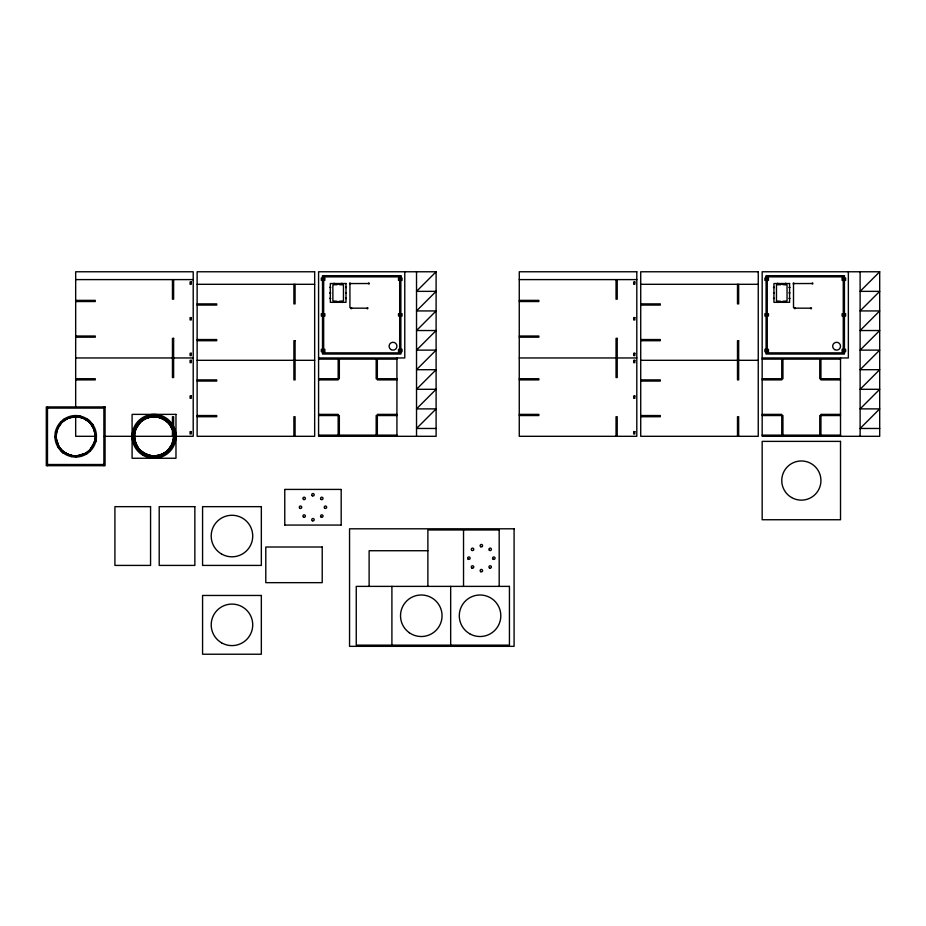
<?xml version="1.0" encoding="UTF-8"?>
<svg xmlns="http://www.w3.org/2000/svg" width="926" height="926" viewBox="0 0 926 926"><rect width="100%" height="100%" fill="white"/><g stroke="black" fill="none" stroke-linecap="round" stroke-linejoin="round"><path stroke-width="1.39" d="M56.092 436.308L57.551 428.888L61.718 422.569M167.328 450.696L171.495 445.186L173.486 438.681A146.702 53.581 3.8 0 0 173.625 436.586L174.806 436.239L174.771 437.419A140.613 53.997 6.3 0 1 174.528 439.63M173.625 436.586L172.676 430.266L169.458 424.235A146.702 53.581 -41.2 0 0 168.081 422.661L168.671 421.573L164.596 418.425L156.181 415.658A140.694 54.021 -87.3 0 0 154.04 415.543L154.318 416.723A146.702 53.581 -86.3 0 1 156.413 416.862L162.918 418.853L168.428 423.02A146.678 53.569 -39.8 0 1 169.713 424.583L170.882 424.166A140.613 53.997 -38.7 0 0 169.481 422.43L168.717 421.631L173.301 428.553L174.806 436.308A140.694 54.032 2.7 0 1 174.69 438.461L173.428 443.728L170.847 448.497A140.625 53.997 39.2 0 1 169.446 450.233L166.182 453.15L165.777 451.992A146.655 53.569 50.2 0 0 167.328 450.707M95.262 436.887L95.262 435.787M173.625 436.308A19.585 19.585 0 0 1 144.248 453.277A19.585 19.585 0 0 1 144.248 419.351A19.585 19.585 0 0 1 173.625 436.308L173.613 437.084A146.655 53.558 5.2 0 1 173.417 439.098L173.301 439.827M95.262 436.748L96.443 436.308A20.766 20.766 0 0 1 65.306 454.296A20.766 20.766 0 0 1 65.306 418.332A20.766 20.766 0 0 1 96.443 436.308M350.503 283.564C349.692 281.388 348.778 285.254 350.503 283.564L368.34 283.518C370.134 285.301 368.965 281.319 368.351 283.645M351.88 308.242L351.209 308.786L350.711 308.161L366.962 308.196C368.826 306.575 367.553 310.21 366.962 308.242M794.091 283.564C793.374 281.388 792.309 285.231 794.091 283.564L811.928 283.518C813.688 285.301 812.669 281.307 811.94 283.645M795.469 308.242L794.844 308.786L794.3 308.161L810.551 308.196C812.403 306.564 811.164 310.21 810.551 308.242M56.116 435.405L54.923 436.875M94.846 440.371L95.181 438.172M95.17 438.322L95.089 438.947M172.502 442.86L172.768 442.049A146.748 53.592 13.8 0 0 173.278 440.012L174.354 440.591A140.602 53.986 14.8 0 1 173.775 442.744C171.183 451.124 162.802 457.201 154.04 457.074L153.762 455.893A146.748 53.592 -86.3 0 1 151.667 455.754L145.127 453.752L139.652 449.596A146.667 53.569 -39.8 0 1 138.356 448.045L137.198 448.45L139.409 451.043L139.988 449.967A146.713 53.592 -41.3 0 1 138.611 448.381L135.404 442.35L134.467 435.533A146.655 53.558 5.2 0 1 134.652 433.518L134.768 432.789M96.084 440.151L94.903 440.093M55.386 431.944C57.632 432.384 57.771 425.682 60.572 423.842M95.876 441.135L95.621 442.096M94.707 440.996L94.244 442.559L94.672 441.1M134.652 433.518L133.541 432.986A140.613 53.997 6.3 0 0 133.298 435.197C132.383 439.132 134.791 424.93 137.222 424.12A140.625 53.997 39.2 0 1 138.622 422.395L139.733 422.927A146.621 53.558 40.2 0 0 138.391 424.536L135.867 428.981L134.594 433.935A146.69 53.581 3.8 0 0 134.455 436.03L133.275 436.389L133.425 438.82L135.532 445.719A140.717 54.032 -30.2 0 0 136.631 447.652L137.777 447.235A146.574 53.534 -31.2 0 1 136.735 445.487L134.64 439.051A146.621 53.558 -4.8 0 1 134.455 436.956L133.298 437.361A140.602 53.986 -5.8 0 0 133.541 439.584C134.652 447.131 140.324 453.752 147.604 456.055A140.717 54.032 -75.2 0 0 149.746 456.634L150.336 455.546A146.632 53.558 -76.2 0 1 148.299 455.036L142.257 451.957A146.609 53.546 -49.8 0 1 140.648 450.615L140.115 451.714A140.613 53.997 -50.8 0 0 141.852 453.115L146.621 455.708L151.887 456.958A140.694 54.021 -87.3 0 0 154.04 457.074L152.929 457.039A140.602 53.997 -83.7 0 1 150.718 456.807L151.251 455.696L150.521 455.58M135.578 429.757L135.312 430.567A146.69 53.581 13.8 0 0 134.802 432.604L133.714 432.025A140.613 53.997 14.8 0 1 134.305 429.872L138.263 422.812L141.898 419.466L142.303 420.624M135.879 428.958L140.74 421.92A146.655 53.569 50.2 0 1 142.303 420.635M172.19 443.658L169.666 448.115A146.621 53.558 40.2 0 1 168.347 449.7L169.446 450.233M79.011 415.809L78.004 416.862L84.185 418.656L89.428 422.349M89.602 420.902C87.727 422.395 83.745 417.105 80.226 417.256M156.83 416.92L157.362 415.809A140.613 53.997 -83.7 0 0 155.14 415.577L149.746 415.994L144.63 417.8A140.613 53.997 59.8 0 0 142.697 418.911L143.055 420.091A146.621 53.558 58.8 0 1 144.85 419.015L149.618 417.232L154.816 416.735A146.655 53.569 -84.8 0 1 156.83 416.931L157.559 417.036M158.323 415.994A140.613 53.997 -75.2 0 1 160.476 416.573L166.229 419.501A140.613 53.997 -50.8 0 1 167.953 420.902L167.421 422.013A146.609 53.546 -49.8 0 0 165.812 420.659L159.781 417.58A146.736 53.592 -76.2 0 0 157.744 417.07L158.554 416.04M61.058 451.043C62.98 450.58 59.403 447.709 61.104 449.399M80.053 416.005L79.381 417.07L80.076 417.221M71.395 456.622L71.985 455.546L75.677 455.893M90.308 421.573L89.729 422.661L93.711 428.645L95.262 435.579L96.42 435.255M90.783 448.786L94.209 442.663L90.019 449.666L90.655 448.948M60.78 423.599L61.324 422.985M436.111 271.769L436.111 436.308L318.579 436.308L318.579 271.769L436.111 271.769L416.526 291.354L436.111 291.354L416.526 310.939L436.111 310.939L416.526 330.536L436.111 330.536L416.526 350.121L436.111 350.121L416.526 369.705L436.111 369.705L416.526 389.302L436.111 389.302L416.526 408.887L436.111 408.887L416.526 428.472L436.111 428.472M879.7 271.769L879.7 436.308L762.167 436.308L762.167 271.769L879.7 271.769L860.115 291.354L879.7 291.354L860.115 310.939L879.7 310.939L860.115 330.536L879.7 330.536L860.115 350.121L879.7 350.121L860.115 369.705L879.7 369.705L860.115 389.302L879.7 389.302L860.115 408.887L879.7 408.887L860.115 428.472L879.7 428.472M61.834 422.464L68.119 418.239L75.527 416.723M89.533 450.163L90.412 450.939M138.622 422.395L140.185 420.844A140.602 53.997 51.2 0 1 141.898 419.466M62.25 422.048L60.942 421.677M88.884 450.788L88.005 451.541L88.479 451.147M63.57 420.913L63.535 419.466M87.333 452.062L84.961 453.566L85.91 453.011M164.967 452.571L165.372 453.705A140.717 54.032 59.8 0 1 163.439 454.816L157.304 456.819A140.602 53.997 84.2 0 1 155.093 457.05M64.345 418.911L64.704 420.091L65.271 419.721M86.951 453.752L86.662 452.525L86.141 452.872M65.457 419.605L70.052 417.545L75.099 416.735M92.531 424.166L90.91 423.992M171.472 425.034L170.257 425.323A146.632 53.558 -31.2 0 1 171.333 427.129L172.375 429.433M151.32 416.908L146.401 418.274L141.967 420.879A146.736 53.592 48.8 0 0 140.382 422.268C138.136 419.86 148.021 416.087 150.764 415.809A140.602 53.997 84.2 0 1 152.987 415.566L153.392 416.735A146.621 53.558 85.2 0 0 151.297 416.92M77.182 455.835L84.868 453.613L76.951 455.858M76.407 455.881L75.839 455.893M75.122 415.554L75.955 416.723L77.946 416.85M76.21 457.062L75.099 455.893M322.503 276.862L400.854 276.862M766.091 276.862L844.443 276.862M322.503 278.031L321.322 278.031L321.322 280.381L322.503 280.381M323.672 278.031L324.852 278.031L324.852 280.381L323.672 280.381M399.673 278.031L398.504 278.031L398.504 280.381L399.673 280.381M400.854 278.031L402.023 278.031L402.023 280.381L400.854 280.381M766.091 278.031L764.911 278.031L764.911 280.381L766.091 280.381M767.26 278.031L768.441 278.031L768.441 280.381L767.26 280.381M843.262 278.031L842.093 278.031L842.093 280.381L843.262 280.381M844.443 278.031L845.612 278.031L845.612 280.381L844.443 280.381M75.677 279.606L193.21 279.606M519.266 279.606L636.799 279.606M197.134 284.305L314.666 284.305M640.723 284.305L758.255 284.305M75.677 300.371L95.274 300.371L95.274 301.54L75.677 301.54M519.266 300.371L538.863 300.371L538.863 301.54L519.266 301.54M197.134 303.89L216.719 303.89L216.719 305.071L197.134 305.071M640.723 303.89L660.307 303.89L660.307 305.071L640.723 305.071M351.29 307.617L349.924 307.617L349.924 284.108M794.878 307.617L793.513 307.617L793.513 284.108M322.503 313.683L321.322 313.683L321.322 316.032L322.503 316.032M323.672 313.683L324.852 313.683L324.852 316.032L323.672 316.032M399.673 313.683L398.504 313.683L398.504 316.032L399.673 316.032M400.854 313.683L402.023 313.683L402.023 316.032L400.854 316.032M766.091 313.683L764.911 313.683L764.911 316.032L766.091 316.032M767.26 313.683L768.441 313.683L768.441 316.032L767.26 316.032M843.262 313.683L842.093 313.683L842.093 316.032L843.262 316.032M844.443 313.683L845.612 313.683L845.612 316.032L844.443 316.032M75.677 336.022L95.274 336.022L95.274 337.191L75.677 337.191M519.266 336.022L538.863 336.022L538.863 337.191L519.266 337.191M197.134 339.541L216.719 339.541L216.719 340.722L197.134 340.722M640.723 339.541L660.307 339.541L660.307 340.722L640.723 340.722M322.503 349.334L321.322 349.334L321.322 351.683L322.503 351.683M323.672 349.334L324.852 349.334L324.852 351.683L323.672 351.683M399.673 349.334L398.504 349.334L398.504 351.683L399.673 351.683M400.854 349.334L402.023 349.334L402.023 351.683L400.854 351.683M766.091 349.334L764.911 349.334L764.911 351.683L766.091 351.683M767.26 349.334L768.441 349.334L768.441 351.683L767.26 351.683M843.262 349.334L842.093 349.334L842.093 351.683L843.262 351.683M844.443 349.334L845.612 349.334L845.612 351.683L844.443 351.683M322.503 352.864L400.854 352.864M766.091 352.864L844.443 352.864M75.677 357.957L193.21 357.957M318.579 357.957L404.766 357.957L404.766 271.769M519.266 357.957L636.799 357.957M762.167 357.957L848.355 357.957L848.355 271.769M318.579 359.126L396.93 359.126M762.167 359.126L840.519 359.126M197.134 360.307L314.666 360.307M640.723 360.307L758.255 360.307M75.677 378.722L95.274 378.722L95.274 379.891L75.677 379.891M318.579 378.722L339.344 378.722L339.344 359.126M396.93 378.722L376.176 378.722L376.176 359.126M519.266 378.722L538.863 378.722L538.863 379.891L519.266 379.891M762.167 378.722L782.933 378.722L782.933 359.126M840.519 378.722L819.765 378.722L819.765 359.126M197.134 379.891L216.719 379.891L216.719 381.072L197.134 381.072M318.579 379.891L338.164 379.891L338.164 359.126M396.93 379.891L377.345 379.891L377.345 359.126M640.723 379.891L660.307 379.891L660.307 381.072L640.723 381.072M762.167 379.891L781.752 379.891L781.752 359.126M840.519 379.891L820.934 379.891L820.934 359.126M47.481 408.1L103.886 408.1M318.579 414.373L338.164 414.373L338.164 435.139M396.93 414.373L377.345 414.373L377.345 435.139M519.266 414.373L538.863 414.373L538.863 415.543L519.266 415.543M762.167 414.373L781.752 414.373L781.752 435.139M840.519 414.373L820.934 414.373L820.934 435.139M197.134 415.543L216.719 415.543L216.719 416.723L197.134 416.723M318.579 415.543L339.344 415.543L339.344 435.139M396.93 415.543L376.176 415.543L376.176 435.139M640.723 415.543L660.307 415.543L660.307 416.723L640.723 416.723M762.167 415.543L782.933 415.543L782.933 435.139M840.519 415.543L819.765 415.543L819.765 435.139M318.579 435.139L396.93 435.139M762.167 435.139L840.519 435.139M95.748 436.308L75.677 436.308L75.677 416.098M104.349 436.308L193.21 436.308L193.21 271.769L75.677 271.769L75.677 407.44M47.481 464.516L103.886 464.516M284.768 489.414L341.185 489.414M284.768 525.065L341.185 525.065M499.033 529.961L427.881 529.961L427.881 586.378M427.881 550.727L369.115 550.727L369.115 586.378M75.677 416.723L76.268 416.735M74.937 455.881L74.427 455.858M76.464 416.735L77.055 416.769M77.136 416.781L77.842 416.839M74.23 455.847L73.524 455.777M95.077 439.098L96.177 439.63M87.484 419.223L89.336 420.67M62.528 452.374L63.419 453.069L62.436 452.305M62.933 451.182L67.158 453.948L71.985 455.546L67.158 453.948L62.806 451.066M61.66 451.622L61.938 450.267M167.953 420.902L170.882 424.166M140.115 451.714L138.564 450.163A140.613 53.997 -38.7 0 1 137.198 448.45M89.533 422.464L90.47 423.46M61.764 450.094L61.162 449.457M60.063 448.126C60.549 449.353 58.998 445.093 58.245 447.582M93.121 425.046L91.906 425.323L92.392 426.076M92.496 426.261L94.915 432.616M172.664 430.243L173.428 433.565A146.621 53.558 -4.8 0 1 173.613 435.66M94.961 432.836L95.112 433.785M56.255 438.843L58.743 446.147L56.173 438.125L56.243 438.727M95.123 433.912L95.239 435.197M56.139 437.581L56.092 436.574M174.794 435.741L174.806 436.308A20.766 20.766 0 0 1 143.657 454.296A20.766 20.766 0 0 1 143.657 418.332A20.766 20.766 0 0 1 174.806 436.308M860.115 271.769L860.115 436.308M843.262 276.862L843.262 352.864M840.519 357.957L840.519 436.308M767.26 276.862L767.26 352.864M738.659 284.305L738.659 303.89L737.49 303.89L737.49 284.305M738.659 436.308L738.659 416.723L737.49 416.723L737.49 436.308M617.214 279.606L617.214 299.191L616.045 299.191L616.045 279.606M617.214 436.308L617.214 416.723L616.045 416.723L616.045 436.308M499.183 529.961L499.183 586.378M463.532 529.961L463.532 586.378M450.673 586.378L450.673 645.144M416.526 271.769L416.526 436.308M399.673 276.862L399.673 352.864M396.93 357.957L396.93 436.308M391.906 586.378L391.906 645.144M341.185 489.565L341.185 524.926M323.672 276.862L323.672 352.864M295.07 284.305L295.07 303.89L293.901 303.89L293.901 284.305M295.07 436.308L295.07 416.723L293.901 416.723L293.901 436.308M284.768 489.565L284.768 524.926M173.625 279.606L173.625 299.191L172.444 299.191L172.444 279.606M173.625 433.507L173.625 416.723L172.444 416.723L172.444 436.308M103.886 406.931L103.886 465.697M47.481 406.931L47.481 465.697M174.771 435.255A140.602 53.986 -5.8 0 0 174.539 433.044L172.606 427.025A140.602 53.986 -30.2 0 0 171.437 424.976M166.182 453.15A140.602 53.986 51.2 0 0 167.919 451.761L168.717 450.997L167.687 450.36A146.702 53.581 48.7 0 1 166.113 451.738L161.703 454.33L156.772 455.708A146.621 53.558 85.2 0 1 154.688 455.893M165.025 452.536A146.736 53.592 58.8 0 1 163.219 453.613L158.427 455.395L153.265 455.881A146.655 53.569 -84.8 0 1 151.251 455.685M329.945 287.407L330.721 287.488L329.945 287.384M329.945 292.894L330.721 292.975L329.945 292.871M329.945 298.38L330.721 298.461L329.945 298.346M333.858 283.495L334.633 283.576L333.858 283.46M333.858 302.293L334.645 302.351L333.858 302.27M341.694 283.495L342.47 283.576L341.706 283.437M341.694 302.293L342.47 302.385L341.706 302.246M345.618 287.407L346.393 287.488L345.618 287.349M345.618 292.894L346.393 292.975L345.618 292.836M345.618 298.38L346.393 298.461L345.618 298.346M773.534 287.407L774.31 287.488L773.534 287.349M773.534 292.894L774.31 292.975L773.534 292.836M773.534 298.38L774.31 298.438L773.534 298.346M777.446 283.495L778.222 283.576L777.458 283.437M777.446 302.293L778.222 302.385L777.458 302.246M785.283 283.495L786.07 283.553L785.283 283.46M785.283 302.293L786.07 302.351L785.283 302.27M789.207 287.407L789.982 287.488L789.207 287.349M789.207 292.894L789.982 292.975L789.207 292.836M789.207 298.38L789.982 298.438L789.207 298.346M337.029 284.595L332.874 284.895L332.874 300.95L337.029 301.251A1.181 1.181 0 0 0 339.31 301.251L343.453 300.95L343.453 284.895L339.321 284.652A1.181 1.181 0 0 0 337.029 284.595L337.018 284.629M780.618 284.595L776.474 284.895L776.474 300.95L780.618 301.251A1.181 1.181 0 0 0 782.898 301.251L787.042 300.95L787.042 284.895L782.91 284.652A1.181 1.181 0 0 0 780.618 284.595L780.606 284.629M314.666 271.769L197.134 271.769L197.134 436.308L314.666 436.308L314.666 271.769M636.799 271.769L519.266 271.769L519.266 436.308L636.799 436.308L636.799 271.769M758.255 271.769L640.723 271.769L640.723 436.308L758.255 436.308L758.255 271.769M400.854 275.682L322.503 275.682L322.503 354.033L400.854 354.033L400.854 275.682M844.443 275.682L766.091 275.682L766.091 354.033L844.443 354.033L844.443 275.682M191.254 281.955L190.085 281.955L190.085 284.305L191.254 284.305L191.254 281.955M634.842 281.955L633.673 281.955L633.673 284.305L634.842 284.305L634.842 281.955M346 283.518L330.327 283.518L330.327 302.327L346 302.327L346 283.518M789.589 283.518L773.928 283.518L773.928 302.327L789.589 302.327L789.589 283.518M191.254 317.606L190.085 317.606L190.085 319.956L191.254 319.956L191.254 317.606M634.842 317.606L633.673 317.606L633.673 319.956L634.842 319.956L634.842 317.606M173.625 338.372L172.444 338.372L172.444 377.542L173.625 377.542L173.625 338.372M617.214 338.372L616.045 338.372L616.045 377.542L617.214 377.542L617.214 338.372M295.07 340.722L293.901 340.722L293.901 379.891L295.07 379.891L295.07 340.722M738.659 340.722L737.49 340.722L737.49 379.891L738.659 379.891L738.659 340.722M191.254 353.257L190.085 353.257L190.085 355.607L191.254 355.607L191.254 353.257M634.842 353.257L633.673 353.257L633.673 355.607L634.842 355.607L634.842 353.257M191.254 360.307L190.085 360.307L190.085 362.656L191.254 362.656L191.254 360.307M634.842 360.307L633.673 360.307L633.673 362.656L634.842 362.656L634.842 360.307M191.254 395.958L190.085 395.958L190.085 398.307L191.254 398.307L191.254 395.958M634.842 395.958L633.673 395.958L633.673 398.307L634.842 398.307L634.842 395.958M105.066 406.931L46.3 406.931L46.3 465.697L105.066 465.697L105.066 406.931M175.975 414.373L132.094 414.373L132.094 458.254L175.975 458.254L175.975 414.373M191.254 431.609L190.085 431.609L190.085 433.958L191.254 433.958L191.254 431.609M634.842 431.609L633.673 431.609L633.673 433.958L634.842 433.958L634.842 431.609M840.519 441.378L762.167 441.378L762.167 519.741L840.519 519.741L840.519 441.378M150.568 506.661L114.917 506.661L114.917 565.416L150.568 565.416L150.568 506.661M194.854 506.661L159.203 506.661L159.203 565.416L194.854 565.416L194.854 506.661M261.34 506.661L202.574 506.661L202.574 565.416L261.34 565.416L261.34 506.661M514.092 528.804L349.553 528.804L349.553 646.336L514.092 646.336L514.092 528.804M322.213 547.011L265.797 547.011L265.797 582.662L322.213 582.662L322.213 547.011M509.439 586.378L356.255 586.378L356.255 645.144L509.439 645.144L509.439 586.378M261.34 595.464L202.574 595.464L202.574 654.231L261.34 654.231L261.34 595.464M471.913 568.055A1.227 1.227 0 0 0 473.765 566.99A1.227 1.227 0 0 0 471.913 565.925A1.227 1.227 0 0 0 471.913 568.055M468.174 559.177A1.227 1.227 0 0 0 470.107 558.274A1.227 1.227 0 0 0 468.359 557.047A1.227 1.227 0 0 0 468.174 559.177M471.913 550.414A1.227 1.227 0 0 0 473.765 549.35A1.227 1.227 0 0 0 471.913 548.273A1.227 1.227 0 0 0 471.913 550.414M480.652 546.699A1.227 1.227 0 0 0 482.585 545.796A1.227 1.227 0 0 0 480.837 544.569A1.227 1.227 0 0 0 480.652 546.699M489.449 550.345A1.227 1.227 0 0 0 491.405 549.477A1.227 1.227 0 0 0 489.669 548.215A1.227 1.227 0 0 0 489.449 550.345M493.118 559.177A1.227 1.227 0 0 0 495.051 558.274A1.227 1.227 0 0 0 493.315 557.047A1.227 1.227 0 0 0 493.118 559.177M489.565 568.055A1.227 1.227 0 0 0 491.405 566.99A1.227 1.227 0 0 0 489.565 565.925A1.227 1.227 0 0 0 489.565 568.055M480.652 571.643A1.227 1.227 0 0 0 482.585 570.752A1.227 1.227 0 0 0 480.837 569.525A1.227 1.227 0 0 0 480.652 571.643M409.327 632.736A20.766 20.766 0 0 0 441.968 617.619A20.766 20.766 0 0 0 412.568 596.911A20.766 20.766 0 0 0 409.327 632.736M469.667 633.743A20.766 20.766 0 0 0 500.816 615.755A20.766 20.766 0 0 0 469.667 597.779A20.766 20.766 0 0 0 469.667 633.743M221.58 642.829A20.766 20.766 0 0 0 252.729 624.853A20.766 20.766 0 0 0 221.58 606.866A20.766 20.766 0 0 0 221.58 642.829M303.543 499.484A1.227 1.227 0 0 0 305.383 498.42A1.227 1.227 0 0 0 303.543 497.355A1.227 1.227 0 0 0 303.543 499.484M312.27 495.78A1.227 1.227 0 0 0 314.203 494.878A1.227 1.227 0 0 0 312.456 493.651A1.227 1.227 0 0 0 312.27 495.78M321.183 499.484A1.227 1.227 0 0 0 323.024 498.42A1.227 1.227 0 0 0 321.183 497.355A1.227 1.227 0 0 0 321.183 499.484M324.841 508.305A1.227 1.227 0 0 0 326.681 507.24A1.227 1.227 0 0 0 324.841 506.175A1.227 1.227 0 0 0 324.841 508.305M321.183 517.136A1.227 1.227 0 0 0 323.024 516.06A1.227 1.227 0 0 0 321.183 514.995A1.227 1.227 0 0 0 321.183 517.136M312.363 520.782A1.227 1.227 0 0 0 314.203 519.717A1.227 1.227 0 0 0 312.363 518.653A1.227 1.227 0 0 0 312.363 520.782M303.543 517.136A1.227 1.227 0 0 0 305.383 516.06A1.227 1.227 0 0 0 303.543 514.995A1.227 1.227 0 0 0 303.543 517.136M299.885 508.305A1.227 1.227 0 0 0 301.737 507.24A1.227 1.227 0 0 0 299.885 506.175A1.227 1.227 0 0 0 299.885 508.305M221.58 554.026A20.766 20.766 0 0 0 252.729 536.038A20.766 20.766 0 0 0 221.58 518.051A20.766 20.766 0 0 0 221.58 554.026M143.067 455.314A21.935 21.935 0 0 0 175.975 436.308A21.935 21.935 0 0 0 143.067 417.313A21.935 21.935 0 0 0 143.067 455.314M65.885 453.277A19.585 19.585 0 0 0 95.274 436.308A19.585 19.585 0 0 0 65.885 419.351A19.585 19.585 0 0 0 65.885 453.277M791.556 497.517A19.585 19.585 0 0 0 820.934 480.559A19.585 19.585 0 0 0 791.556 463.59A19.585 19.585 0 0 0 791.556 497.517M834.65 349.6A3.912 3.912 0 0 0 840.519 346.208A3.912 3.912 0 0 0 834.65 342.805A3.912 3.912 0 0 0 834.65 349.6M391.061 349.6A3.912 3.912 0 0 0 396.93 346.208A3.912 3.912 0 0 0 391.061 342.805A3.912 3.912 0 0 0 391.061 349.6"/></g></svg>
